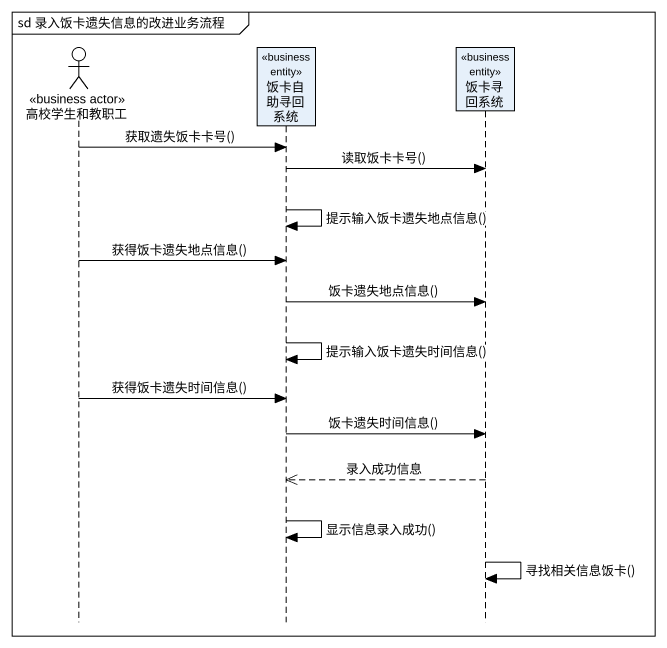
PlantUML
@startuml
mainframe sd 录入饭卡遗失信息的改进业务流程
hide footbox
actor 高校学生和教职工 <<business actor>>
participant 饭卡自助寻回系统 <<business entity>>
participant 饭卡寻回系统 <<business entity>>

高校学生和教职工 -> 饭卡自助寻回系统 : 获取遗失饭卡卡号()
饭卡自助寻回系统 -> 饭卡寻回系统 : 读取饭卡卡号()
饭卡自助寻回系统 -> 饭卡自助寻回系统 : 提示输入饭卡遗失地点信息()
高校学生和教职工 -> 饭卡自助寻回系统 : 获得饭卡遗失地点信息()
饭卡自助寻回系统 -> 饭卡寻回系统 : 饭卡遗失地点信息()
饭卡自助寻回系统 -> 饭卡自助寻回系统 : 提示输入饭卡遗失时间信息()
高校学生和教职工 -> 饭卡自助寻回系统 : 获得饭卡遗失时间信息()
饭卡自助寻回系统 -> 饭卡寻回系统 : 饭卡遗失时间信息()
饭卡寻回系统 -->> 饭卡自助寻回系统 : 录入成功信息
饭卡自助寻回系统 -> 饭卡自助寻回系统 : 显示信息录入成功()
饭卡寻回系统 -> 饭卡寻回系统 : 寻找相关信息饭卡()
@enduml
